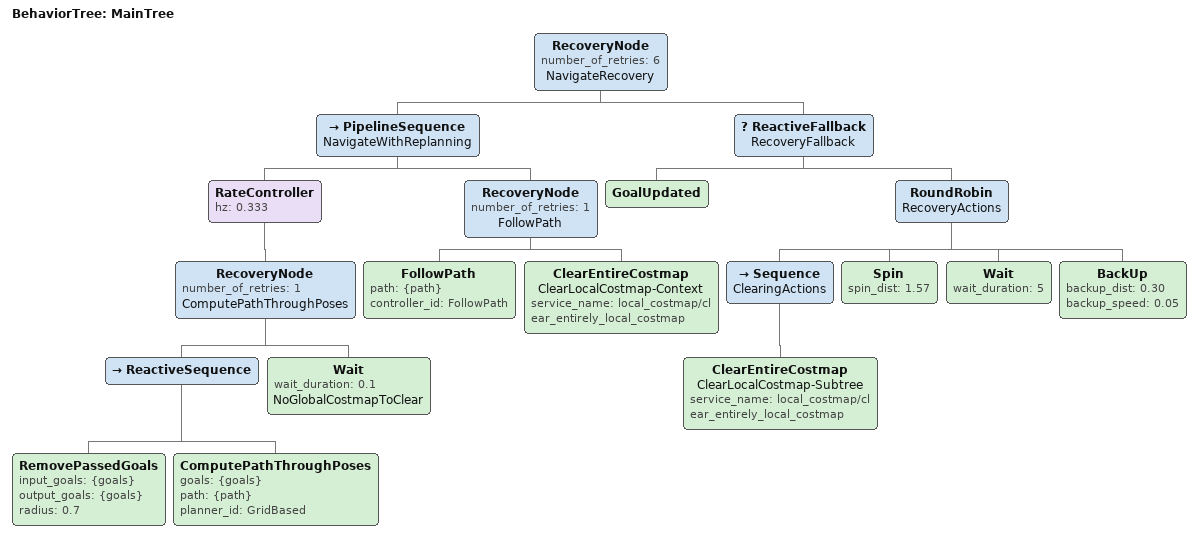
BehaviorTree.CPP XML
<root main_tree_to_execute="MainTree">
  <BehaviorTree ID="MainTree">
    <RecoveryNode number_of_retries="6" name="NavigateRecovery">
      <PipelineSequence name="NavigateWithReplanning">
        <RateController hz="0.333">
          <RecoveryNode number_of_retries="1" name="ComputePathThroughPoses">
            <ReactiveSequence>
              <RemovePassedGoals input_goals="{goals}" output_goals="{goals}" radius="0.7"/>
              <ComputePathThroughPoses goals="{goals}" path="{path}" planner_id="GridBased"/>
            </ReactiveSequence>
            <Wait wait_duration="0.1" name="NoGlobalCostmapToClear"/>
          </RecoveryNode>
        </RateController>
        <RecoveryNode number_of_retries="1" name="FollowPath">
          <FollowPath path="{path}" controller_id="FollowPath"/>
          <ClearEntireCostmap name="ClearLocalCostmap-Context" service_name="local_costmap/clear_entirely_local_costmap"/>
        </RecoveryNode>
      </PipelineSequence>
      <ReactiveFallback name="RecoveryFallback">
        <GoalUpdated/>
        <RoundRobin name="RecoveryActions">
          <Sequence name="ClearingActions">
            <ClearEntireCostmap name="ClearLocalCostmap-Subtree" service_name="local_costmap/clear_entirely_local_costmap"/>
          </Sequence>
          <Spin spin_dist="1.57"/>
          <Wait wait_duration="5"/>
          <BackUp backup_dist="0.30" backup_speed="0.05"/>
        </RoundRobin>
      </ReactiveFallback>
    </RecoveryNode>
  </BehaviorTree>
</root>
